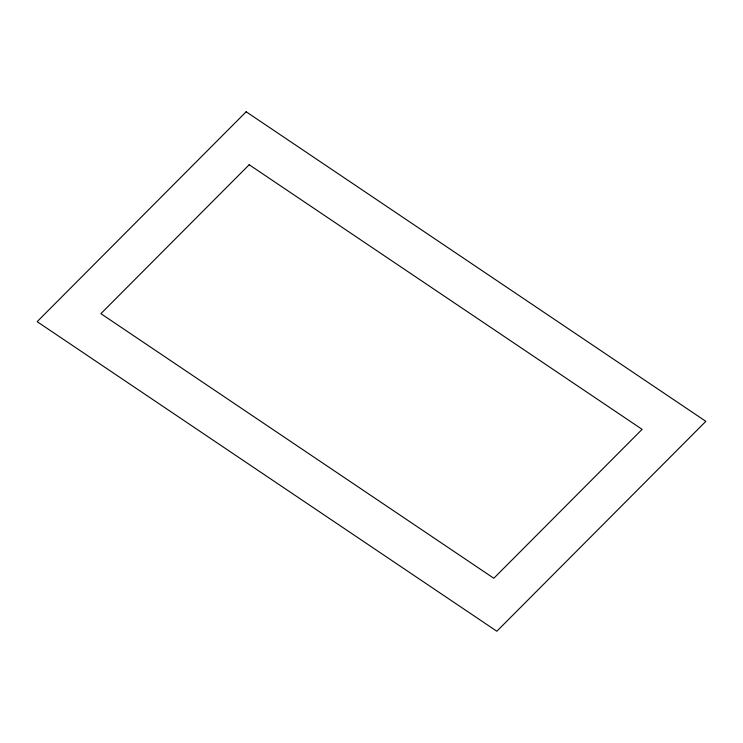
<?xml version="1.0" encoding="UTF-8"?>
<svg xmlns="http://www.w3.org/2000/svg" width="743" height="743" viewBox="0 0 743 743"><rect width="100%" height="100%" fill="white"/><g stroke="black" fill="none" stroke-linecap="round" stroke-linejoin="round"><path stroke-width="1.11" d="M246.156 111.766L37.15 321.663L496.844 631.234L705.85 421.337L246.156 111.766M249.184 164.742L100.89 313.657L493.816 578.258L642.11 429.343L249.184 164.742"/></g></svg>
